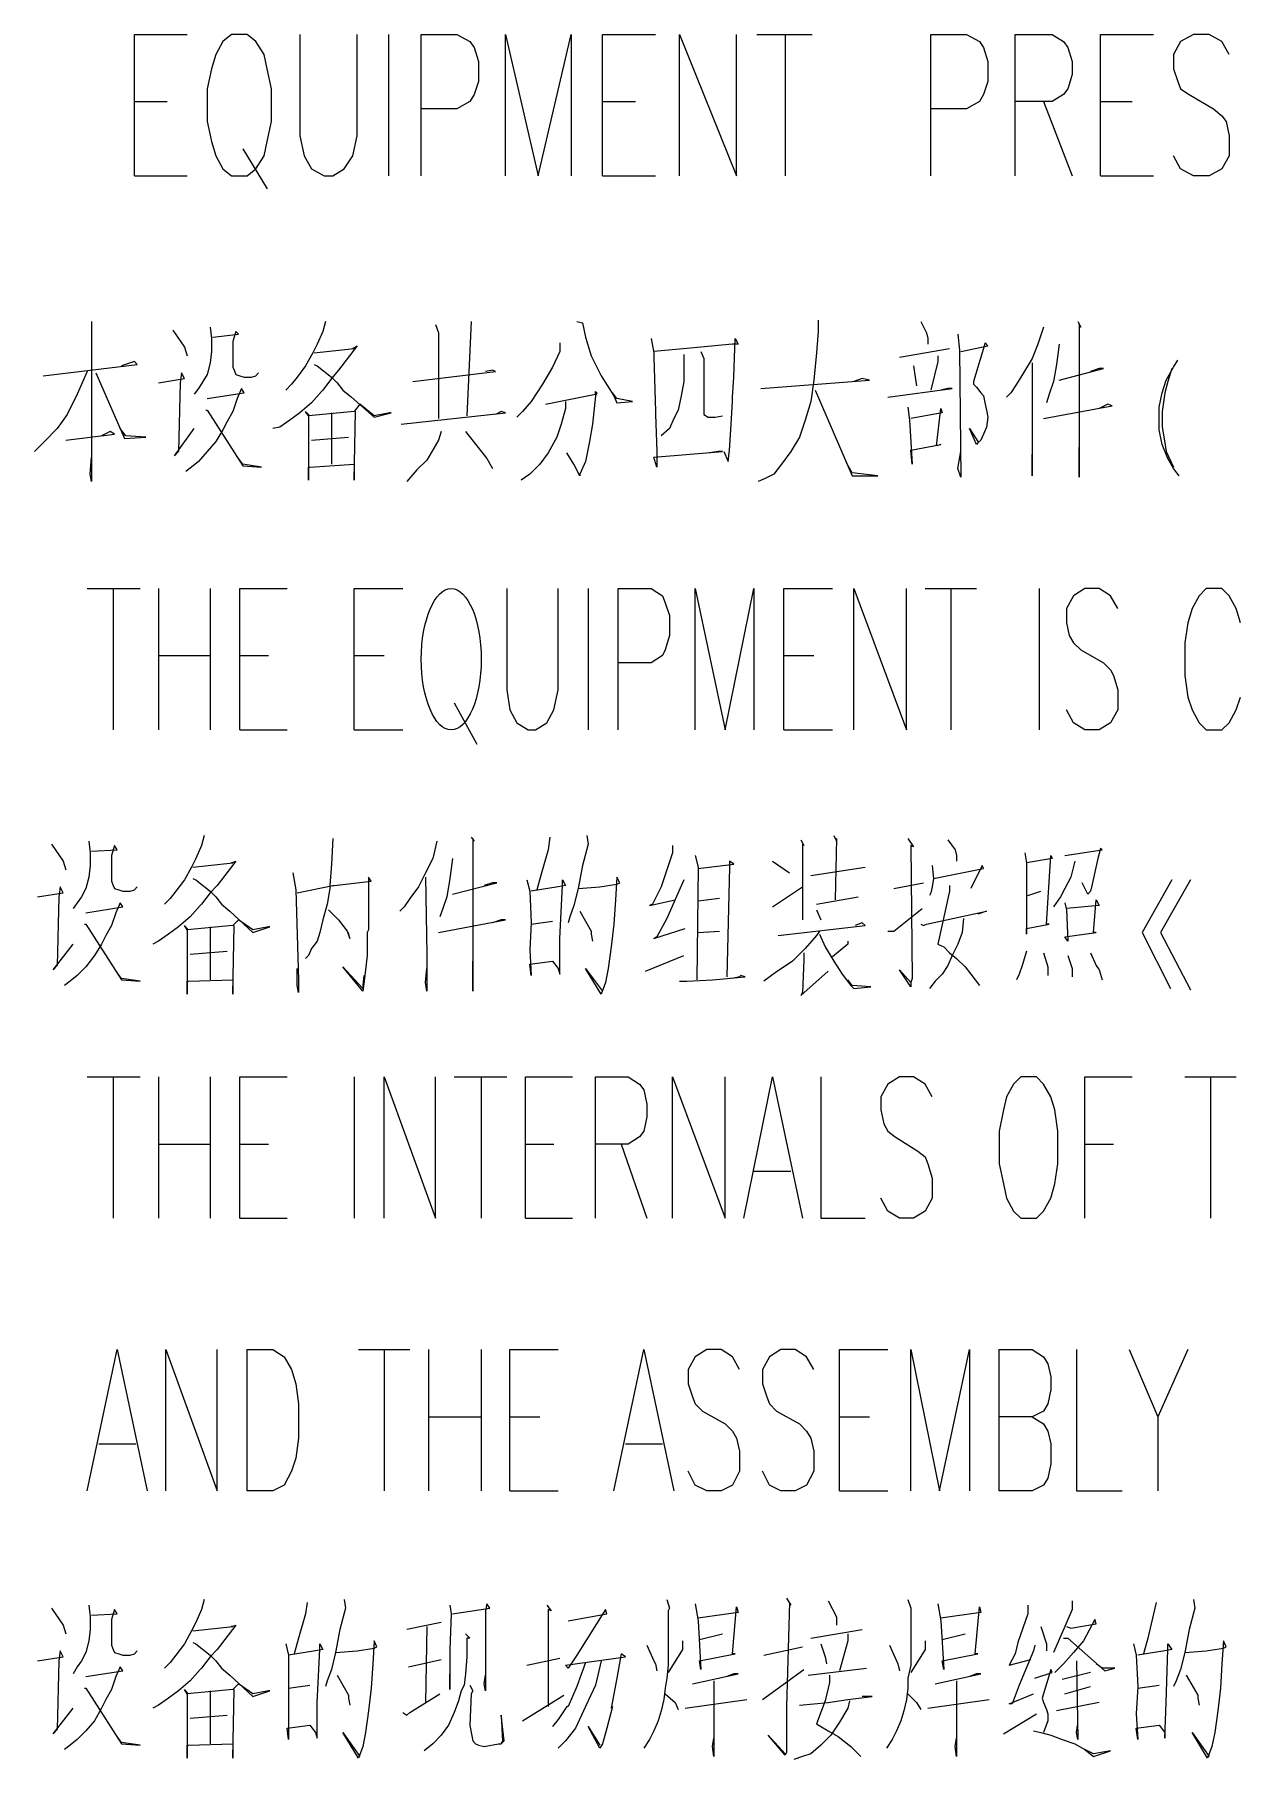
# Model space of a CAD drawing. Header units: millimetres. Extents: x 0 to 588, y 0 to 874.
# Drawn here: x 460.69 to 478.58, y 581.57 to 607.14 of the extents above; entities that cross this region are included whole.
import ezdxf

# ---------------------------------------------------------------- set-up
doc = ezdxf.new("R2010")
doc.units = ezdxf.units.MM
doc.layers.get('0').update_dxf_attribs({"lineweight": 18})

msp = doc.modelspace()

# ---------------------------------------------------------------- linework, layer by layer
at = {"color": 0, "lineweight": 0}
for points in [[(462.174, 605.049), (462.174, 607.144), (462.957, 607.144)], [(464.63, 607.144), (464.63, 605.642), (464.693, 605.346), (464.799, 605.155), (464.989, 605.049), (465.116, 605.049), (465.286, 605.155), (465.413, 605.346), (465.476, 605.642), (465.476, 607.144)], [(465.942, 607.144), (465.942, 605.049)], [(466.429, 605.049), (466.429, 607.144), (466.958, 607.144), (467.148, 607.039), (467.212, 606.954), (467.275, 606.742), (467.275, 606.446), (467.212, 606.256), (467.148, 606.15), (466.958, 606.044), (466.429, 606.044)], [(467.678, 605.049), (467.678, 607.144), (468.164, 605.049), (468.651, 607.144), (468.651, 605.049)], [(469.117, 605.049), (469.117, 607.144), (469.9, 607.144)], [(470.26, 605.049), (470.26, 607.144), (471.106, 605.049), (471.106, 607.144)], [(471.403, 607.144), (472.228, 607.144)], [(471.826, 607.144), (471.826, 605.049)], [(473.985, 605.049), (473.985, 607.144), (474.514, 607.144), (474.705, 607.039), (474.768, 606.954), (474.832, 606.742), (474.832, 606.446), (474.768, 606.256), (474.705, 606.15), (474.514, 606.044), (473.985, 606.044)], [(475.234, 605.049), (475.234, 607.144), (475.784, 607.144), (475.954, 607.039), (476.017, 606.954), (476.081, 606.742), (476.081, 606.552), (476.017, 606.34), (475.954, 606.256), (475.784, 606.15), (475.234, 606.15)], [(476.504, 605.049), (476.504, 607.144), (477.287, 607.144)], [(478.409, 606.848), (478.303, 607.039), (478.113, 607.144), (477.88, 607.144), (477.689, 607.039), (477.584, 606.848), (477.584, 606.637), (477.647, 606.446), (477.689, 606.34), (477.816, 606.256), (478.176, 606.044), (478.303, 605.938), (478.367, 605.854), (478.409, 605.642), (478.409, 605.346), (478.303, 605.155), (478.113, 605.049), (477.88, 605.049), (477.689, 605.155), (477.584, 605.346)], [(462.174, 606.15), (462.661, 606.15)], [(469.117, 606.15), (469.604, 606.15)], [(475.657, 606.15), (476.081, 605.049)], [(476.504, 606.15), (476.97, 606.15)], [(463.783, 605.451), (464.143, 604.858)], [(462.174, 605.049), (462.957, 605.049)], [(469.117, 605.049), (469.9, 605.049)], [(476.504, 605.049), (477.287, 605.049)], [(461.539, 602.89), (461.539, 600.519), (461.518, 600.625), (461.539, 600.879)], [(462.746, 602.763), (462.915, 602.509), (462.957, 602.382)], [(463.296, 602.806), (463.317, 602.636), (463.317, 602.446), (463.296, 602.276), (463.254, 602.107), (463.19, 602.001), (463.127, 601.895), (463.063, 601.811)], [(463.338, 602.657), (463.719, 602.7), (463.677, 602.742), (463.635, 602.594), (463.635, 602.212), (463.656, 602.17), (463.677, 602.107), (463.74, 602.086), (463.804, 602.065), (463.91, 602.065), (463.973, 602.086), (464.016, 602.128)], [(465.01, 602.89), (464.968, 602.742), (464.884, 602.552), (464.82, 602.424), (464.714, 602.234), (464.587, 602.065), (464.502, 601.959), (464.418, 601.874)], [(466.64, 602.848), (466.683, 602.721), (466.683, 601.451)], [(467.17, 602.89), (467.106, 601.493)], [(468.736, 602.89), (468.82, 602.869), (468.863, 602.657), (468.947, 602.382), (469.096, 602.086), (469.286, 601.789), (469.329, 601.683), (469.561, 601.705), (469.329, 601.747), (469.265, 601.832)], [(472.313, 602.911), (472.313, 602.742), (472.292, 602.424), (472.25, 602.022), (472.207, 601.705), (472.123, 601.43), (472.038, 601.176), (471.911, 600.964), (471.784, 600.794), (471.657, 600.625), (471.53, 600.562), (471.424, 600.519)], [(473.837, 602.89), (473.922, 602.721), (473.943, 602.636), (473.943, 602.552)], [(474.387, 602.7), (474.409, 602.467), (474.43, 600.583), (474.387, 600.71), (474.43, 600.964)], [(475.657, 602.806), (475.573, 602.552), (475.488, 602.34), (475.361, 602.128), (475.255, 601.959), (475.171, 601.832), (475.107, 601.768)], [(476.165, 602.89), (476.208, 602.806), (476.187, 602.848), (476.187, 600.583), (476.187, 601.028)], [(464.841, 602.424), (465.434, 602.488), (465.413, 602.488), (465.476, 602.53), (465.201, 602.17), (465.095, 602.043), (464.968, 601.874), (464.947, 601.853), (464.799, 601.683), (464.63, 601.535), (464.481, 601.43), (464.333, 601.323), (464.227, 601.303)], [(468.482, 602.573), (468.482, 602.446), (468.376, 602.212), (468.228, 601.959), (468.058, 601.705), (467.932, 601.557), (467.847, 601.472)], [(469.837, 602.636), (469.879, 602.424), (469.879, 602.361), (469.9, 601.557), (469.9, 601.514), (469.921, 600.964), (469.921, 600.731), (469.879, 600.879), (470.895, 600.964), (470.831, 600.964), (470.704, 600.943)], [(470.916, 600.964), (470.979, 600.816), (471.001, 600.985), (471.022, 601.282), (471.043, 601.705), (471.043, 601.768), (471.064, 602.065), (471.085, 602.636), (471.128, 602.552), (471.043, 602.552), (470.366, 602.488), (469.879, 602.446)], [(470.577, 602.446), (470.62, 602.34), (470.62, 601.514), (470.683, 601.472), (470.789, 601.472), (470.895, 601.493)], [(473.519, 602.361), (474.26, 602.488)], [(474.43, 602.446), (474.832, 602.53), (474.789, 602.573), (474.62, 602.001), (474.62, 601.959), (474.663, 601.917), (474.726, 601.832), (474.768, 601.789), (474.789, 601.663), (474.811, 601.578), (474.832, 601.472), (474.811, 601.323), (474.768, 601.218), (474.726, 601.133), (474.684, 601.091), (474.663, 601.069), (474.557, 601.303), (474.684, 601.112), (474.705, 601.112)], [(475.89, 602.552), (475.848, 602.255), (475.805, 602.001), (475.742, 601.811), (475.7, 601.683)], [(460.82, 602.086), (462.216, 602.255), (462.174, 602.297), (461.984, 602.234)], [(464.841, 602.255), (464.884, 602.234), (465.095, 602.065), (465.18, 601.98), (465.264, 601.874), (465.392, 601.768), (465.73, 601.472), (465.984, 601.535), (465.963, 601.535), (465.73, 601.493), (465.519, 601.663), (465.434, 601.557), (464.757, 601.493), (464.714, 601.557), (464.757, 601.514), (464.757, 600.54), (464.757, 600.731), (464.778, 600.731), (465.434, 600.774), (465.434, 600.54), (465.455, 601.557)], [(466.302, 602.001), (467.529, 602.149), (467.487, 602.17), (467.381, 602.149)], [(470.323, 602.403), (470.323, 602.001), (470.281, 601.789), (470.239, 601.578), (470.175, 601.451), (470.112, 601.303), (469.985, 601.197)], [(473.731, 602.234), (473.752, 602.065), (473.774, 601.938)], [(474.091, 602.382), (474.091, 602.297), (473.985, 601.874)], [(475.488, 602.276), (475.488, 600.604), (475.488, 600.922)], [(475.89, 602.022), (476.546, 602.192), (476.483, 602.192), (476.356, 602.149)], [(477.668, 600.604), (477.584, 600.71), (477.499, 600.858), (477.414, 601.069), (477.372, 601.282), (477.372, 601.62), (477.414, 601.832), (477.478, 602.022), (477.584, 602.212), (477.647, 602.319)], [(477.562, 602.192), (477.499, 602.001), (477.457, 601.832), (477.414, 601.557), (477.414, 601.323), (477.457, 601.091), (477.478, 600.964), (477.584, 600.731)], [(461.476, 602.149), (461.327, 601.811), (461.179, 601.514), (461.031, 601.303), (460.841, 601.112), (460.692, 600.964)], [(461.603, 602.128), (462.026, 601.154), (462.344, 601.176), (462.047, 601.197), (461.962, 601.303)], [(462.534, 601.98), (462.915, 602.043), (462.873, 602.128), (462.851, 601.98), (462.83, 600.964), (462.767, 600.9), (463.063, 601.303)], [(471.466, 601.895), (473.075, 602.022), (472.969, 602.043), (472.842, 602.001)], [(463.254, 601.747), (463.804, 601.832), (463.762, 601.895), (463.698, 601.747), (463.635, 601.557), (463.55, 601.409), (463.486, 601.282), (463.381, 601.112), (463.254, 600.964), (463.127, 600.816), (463.021, 600.731), (462.936, 600.668)], [(468.567, 601.705), (468.567, 601.599), (468.503, 601.366), (468.44, 601.176), (468.312, 600.943), (468.185, 600.774), (468.037, 600.625), (467.91, 600.54)], [(468.27, 601.663), (469.011, 601.811), (469.011, 601.853), (469.032, 601.832), (469.011, 601.789), (468.969, 601.366), (468.926, 601.112), (468.863, 600.816), (468.778, 600.625), (468.778, 600.604), (468.693, 600.774), (468.588, 600.943)], [(472.271, 601.874), (472.821, 600.604), (473.202, 600.604), (472.821, 600.646), (472.736, 600.794)], [(473.35, 601.768), (474.303, 601.895), (474.239, 601.895), (474.133, 601.874)], [(475.657, 601.451), (476.673, 601.641), (476.61, 601.663), (476.483, 601.599)], [(463.233, 601.578), (463.254, 601.578), (463.783, 600.752), (464.058, 600.731), (463.783, 600.774), (463.719, 600.858)], [(465.095, 601.535), (465.095, 600.774)], [(466.132, 601.366), (467.678, 601.535), (467.614, 601.557), (467.529, 601.514)], [(473.647, 601.62), (473.668, 601.43), (473.71, 600.774), (473.689, 600.985), (474.133, 601.069), (474.07, 601.049), (474.133, 601.599), (474.154, 601.535), (473.689, 601.451)], [(461.158, 601.133), (461.878, 601.218), (461.814, 601.26), (461.687, 601.197)], [(464.799, 601.133), (465.349, 601.176)], [(466.725, 601.26), (466.683, 601.133), (466.513, 600.837), (466.365, 600.689), (466.217, 600.519)], [(467.085, 601.26), (467.402, 600.858), (467.487, 600.71)], [(461.476, 598.932), (462.259, 598.932)], [(461.857, 598.932), (461.857, 596.836)], [(462.534, 598.932), (462.534, 596.836)], [(463.296, 598.932), (463.296, 596.836)], [(463.74, 596.836), (463.74, 598.932), (464.439, 598.932)], [(465.434, 596.836), (465.434, 598.932), (466.154, 598.932)], [(467.699, 598.932), (467.699, 597.429), (467.741, 597.133), (467.847, 596.942), (468.016, 596.836), (468.122, 596.836), (468.291, 596.942), (468.397, 597.133), (468.461, 597.429), (468.461, 598.932)], [(468.905, 598.932), (468.905, 596.836)], [(469.35, 596.836), (469.35, 598.932), (469.837, 598.932), (470.006, 598.826), (470.048, 598.72), (470.112, 598.53), (470.112, 598.234), (470.048, 598.022), (470.006, 597.937), (469.837, 597.831), (469.35, 597.831)], [(470.493, 596.836), (470.493, 598.932), (470.937, 596.836), (471.361, 598.932), (471.361, 596.836)], [(471.805, 596.836), (471.805, 598.932), (472.525, 598.932)], [(472.842, 596.836), (472.842, 598.932), (473.625, 596.836), (473.625, 598.932)], [(473.901, 598.932), (474.663, 598.932)], [(474.281, 598.932), (474.281, 596.836)], [(475.594, 598.932), (475.594, 596.836)], [(476.758, 598.636), (476.652, 598.826), (476.483, 598.932), (476.271, 598.932), (476.102, 598.826), (475.996, 598.636), (475.996, 598.424), (476.038, 598.234), (476.102, 598.128), (476.208, 598.022), (476.546, 597.831), (476.652, 597.726), (476.695, 597.641), (476.758, 597.429), (476.758, 597.133), (476.652, 596.942), (476.483, 596.836), (476.271, 596.836), (476.102, 596.942), (475.996, 597.133)], [(478.578, 598.424), (478.515, 598.636), (478.409, 598.826), (478.303, 598.932), (478.07, 598.932), (477.964, 598.826), (477.859, 598.636), (477.795, 598.424), (477.753, 598.128), (477.753, 597.641), (477.795, 597.323), (477.859, 597.133), (477.964, 596.942), (478.07, 596.836), (478.303, 596.836), (478.409, 596.942), (478.515, 597.133), (478.578, 597.323)], [(462.534, 597.937), (463.296, 597.937)], [(463.74, 597.937), (464.164, 597.937)], [(465.434, 597.937), (465.878, 597.937)], [(471.805, 597.937), (472.25, 597.937)], [(466.916, 597.239), (467.254, 596.625)], [(463.74, 596.836), (464.439, 596.836)], [(465.434, 596.836), (466.154, 596.836)], [(471.805, 596.836), (472.525, 596.836)], [(463.211, 595.27), (463.169, 595.122), (463.084, 594.932), (463.021, 594.804), (462.915, 594.614), (462.788, 594.445), (462.703, 594.339), (462.619, 594.254)], [(468.884, 595.27), (468.905, 595.143), (468.82, 594.826), (468.757, 594.487), (468.693, 594.233), (468.63, 594.064), (468.609, 593.979)], [(472.546, 595.27), (472.588, 595.186), (472.588, 595.228), (472.567, 594.318)], [(460.947, 595.143), (461.116, 594.889), (461.158, 594.762)], [(461.497, 595.186), (461.518, 595.016), (461.518, 594.826), (461.497, 594.656), (461.454, 594.487), (461.391, 594.36), (461.327, 594.275), (461.264, 594.19)], [(461.539, 595.037), (461.92, 595.058), (461.878, 595.122), (461.836, 594.974), (461.836, 594.593), (461.857, 594.529), (461.878, 594.487), (461.941, 594.466), (462.005, 594.445), (462.111, 594.445), (462.174, 594.466), (462.216, 594.508)], [(465.116, 595.228), (465.095, 594.847), (465.074, 594.529), (465.074, 594.487), (465.032, 594.254), (464.968, 594.021), (464.926, 593.831), (464.884, 593.704), (464.799, 593.598), (464.757, 593.492), (464.714, 593.45)], [(466.661, 595.186), (466.598, 594.932), (466.492, 594.719), (466.386, 594.508), (466.259, 594.339), (466.175, 594.212), (466.111, 594.148)], [(467.17, 595.249), (467.212, 595.186), (467.191, 595.228), (467.191, 592.963), (467.191, 593.408)], [(468.334, 595.249), (468.312, 595.058), (468.207, 594.699), (468.143, 594.466)], [(470.154, 595.122), (470.154, 595.016), (469.985, 594.508), (469.858, 594.254), (469.815, 594.233), (470.196, 594.318)], [(472.059, 595.207), (472.101, 595.122), (472.08, 595.143), (472.08, 594.021)], [(473.647, 595.228), (473.731, 595.101), (473.689, 595.122), (473.71, 593.154), (473.689, 593.09), (473.689, 593.027), (473.519, 593.28), (473.689, 593.09)], [(474.239, 595.207), (474.345, 595.058), (474.366, 594.974), (474.366, 594.889)], [(475.382, 595.016), (475.403, 594.868), (475.403, 593.81), (475.403, 593.894), (475.742, 593.958), (475.7, 593.958), (475.763, 594.974), (475.784, 594.932), (475.403, 594.868)], [(475.975, 594.974), (476.525, 595.058), (476.504, 595.08), (476.462, 594.932), (476.377, 594.551), (476.356, 594.445), (476.313, 594.402), (476.229, 594.572)], [(463.042, 594.804), (463.635, 594.868), (463.613, 594.868), (463.677, 594.889), (463.402, 594.529), (463.296, 594.423), (463.169, 594.254), (463.148, 594.233), (463, 594.064), (462.83, 593.915), (462.682, 593.81), (462.534, 593.704), (462.449, 593.661)], [(466.894, 594.932), (466.852, 594.635), (466.81, 594.36), (466.746, 594.19), (466.704, 594.064)], [(470.493, 594.974), (470.535, 594.804), (470.514, 593.132)], [(470.535, 594.783), (471.064, 594.847), (471.001, 594.889), (471.001, 594.804), (470.958, 593.175)], [(471.636, 594.889), (471.89, 594.719)], [(472.207, 594.678), (473.012, 594.804)], [(474.006, 594.826), (474.027, 594.635), (474.006, 594.508), (473.985, 594.423), (473.964, 594.381)], [(474.027, 594.635), (474.768, 594.783), (474.747, 594.826), (474.578, 594.487)], [(476.123, 594.889), (476.06, 594.656), (475.975, 594.487), (475.911, 594.36), (475.805, 594.212)], [(460.735, 594.36), (461.116, 594.423), (461.074, 594.508), (461.052, 594.36), (461.031, 593.344), (460.968, 593.28), (461.264, 593.661)], [(463.042, 594.635), (463.084, 594.614), (463.296, 594.445), (463.381, 594.36), (463.465, 594.254), (463.592, 594.148), (463.931, 593.831), (464.185, 593.915), (464.164, 593.915), (463.931, 593.873), (463.719, 594.021), (463.635, 593.937), (462.957, 593.873), (462.915, 593.937), (462.957, 593.894), (462.957, 592.921), (462.957, 593.111), (462.978, 593.111), (463.635, 593.132), (463.635, 592.921), (463.656, 593.937)], [(464.524, 594.719), (464.566, 594.466), (464.608, 593.132), (464.608, 592.942), (464.587, 593.048), (464.587, 593.302)], [(464.587, 594.423), (465.116, 594.529), (465.137, 594.529), (465.688, 594.593), (465.646, 594.656), (465.646, 593.873), (465.624, 593.831), (465.624, 593.492), (465.603, 593.28), (465.582, 593.111), (465.561, 592.963), (465.264, 593.323), (465.561, 593.005), (465.582, 593.196)], [(466.492, 594.656), (466.513, 593.513), (466.513, 592.963), (466.492, 593.09), (466.513, 593.302)], [(466.894, 594.402), (467.55, 594.572), (467.487, 594.572), (467.36, 594.529)], [(467.995, 594.614), (468.037, 594.445), (468.058, 593.979), (468.037, 593.577), (468.058, 593.196), (468.037, 593.365), (468.376, 593.408), (468.461, 593.302), (468.482, 593.217), (468.482, 593.746), (468.524, 594.529), (468.524, 594.614), (468.567, 594.529), (468.461, 594.508), (468.058, 594.445)], [(468.757, 594.487), (469.075, 594.508), (469.329, 594.551), (469.371, 594.572), (469.329, 594.656), (469.307, 594.318), (469.286, 593.958), (469.244, 593.619), (469.202, 593.302), (469.159, 593.09), (469.096, 592.921), (468.863, 593.302), (469.117, 592.963)], [(470.323, 594.614), (470.069, 594.043), (469.921, 593.767), (469.879, 593.746), (470.344, 593.894)], [(471.636, 594.212), (472.08, 594.508)], [(473.435, 594.487), (473.879, 594.572)], [(474.26, 594.529), (474.26, 594.445), (474.091, 593.661), (474.176, 593.619), (474.26, 593.534), (474.366, 593.45), (474.493, 593.323), (474.578, 593.217), (474.641, 593.132), (474.705, 593.048)], [(477.562, 594.614), (477.118, 593.831), (477.541, 593.005)], [(477.837, 594.614), (477.393, 593.831), (477.837, 592.984)], [(461.454, 594.127), (462.005, 594.212), (461.962, 594.275), (461.899, 594.127), (461.836, 593.937), (461.751, 593.788), (461.687, 593.661), (461.582, 593.492), (461.454, 593.323), (461.327, 593.196), (461.222, 593.111), (461.137, 593.048)], [(470.853, 594.339), (470.535, 594.297)], [(472.292, 594.254), (472.906, 594.36)], [(475.425, 594.381), (475.615, 594.445)], [(475.975, 594.275), (475.996, 594.169), (476.017, 593.704), (475.975, 593.767), (476.44, 593.831), (476.398, 593.831), (476.44, 594.318), (476.483, 594.233), (475.996, 594.19)], [(465.053, 594.169), (465.201, 594.021), (465.328, 593.852), (465.37, 593.746), (465.349, 593.831)], [(466.683, 593.831), (467.678, 594.021), (467.614, 594.021), (467.487, 593.979)], [(468.058, 593.958), (468.376, 594)], [(468.778, 594.148), (468.947, 593.852), (468.947, 593.81), (468.969, 593.704)], [(471.72, 593.788), (473.012, 593.937), (472.969, 593.979), (472.863, 593.937)], [(472.292, 594.169), (472.355, 594.021)], [(473.35, 593.852), (473.435, 593.852), (473.858, 594.19)], [(473.837, 593.958), (473.879, 593.937), (473.922, 593.958), (474.811, 594.148), (474.684, 594.106)], [(474.472, 594.043), (474.451, 593.831), (474.387, 593.661), (474.303, 593.492), (474.239, 593.344), (474.154, 593.217), (474.049, 593.111), (473.964, 593.005)], [(461.433, 593.958), (461.454, 593.958), (461.984, 593.132), (462.259, 593.111), (461.984, 593.154), (461.92, 593.238)], [(463.296, 593.915), (463.296, 593.132)], [(470.535, 593.831), (470.853, 593.852)], [(472.334, 593.852), (472.292, 593.788), (472.123, 593.598), (471.932, 593.408), (471.678, 593.238), (471.509, 593.111)], [(472.334, 593.81), (472.419, 593.619), (472.546, 593.408), (472.673, 593.217), (472.8, 593.048), (472.842, 593.005), (473.096, 593.027), (472.821, 593.048), (472.757, 593.132)], [(463, 593.513), (463.55, 593.556)], [(469.752, 593.259), (470.323, 593.492)], [(472.101, 593.534), (472.101, 593.429), (472.08, 592.942), (472.059, 592.899), (472.461, 593.259)], [(472.757, 593.704), (472.757, 593.661), (472.525, 593.471)], [(475.403, 593.556), (475.34, 593.344), (475.298, 593.217), (475.255, 593.132)], [(475.657, 593.534), (475.721, 593.323), (475.721, 593.196)], [(476.017, 593.492), (476.081, 593.302), (476.081, 593.175)], [(476.356, 593.534), (476.44, 593.344), (476.483, 593.28), (476.525, 593.132)], [(470.26, 593.111), (470.366, 593.111), (470.747, 593.132), (471.233, 593.175), (471.17, 593.196), (471.149, 593.175), (471.043, 593.154)], [(461.476, 591.693), (462.259, 591.693)], [(461.857, 591.693), (461.857, 589.597)], [(462.534, 591.693), (462.534, 589.597)], [(463.296, 591.693), (463.296, 589.597)], [(463.74, 589.597), (463.74, 591.693), (464.439, 591.693)], [(465.434, 591.693), (465.434, 589.597)], [(465.878, 589.597), (465.878, 591.693), (466.64, 589.597), (466.64, 591.693)], [(466.916, 591.693), (467.699, 591.693)], [(467.318, 591.693), (467.318, 589.597)], [(467.974, 589.597), (467.974, 591.693), (468.672, 591.693)], [(469.011, 589.597), (469.011, 591.693), (469.498, 591.693), (469.667, 591.587), (469.731, 591.503), (469.773, 591.291), (469.773, 591.1), (469.731, 590.889), (469.667, 590.804), (469.498, 590.698), (469.011, 590.698)], [(470.154, 589.597), (470.154, 591.693), (470.937, 589.597), (470.937, 591.693)], [(471.212, 589.597), (471.636, 591.693), (472.08, 589.597)], [(472.355, 591.693), (472.355, 589.597), (473.012, 589.597)], [(474.006, 591.397), (473.901, 591.587), (473.731, 591.693), (473.519, 591.693), (473.35, 591.587), (473.244, 591.397), (473.244, 591.206), (473.287, 590.995), (473.35, 590.889), (473.456, 590.804), (473.795, 590.592), (473.901, 590.508), (473.943, 590.402), (474.006, 590.19), (474.006, 589.894), (473.901, 589.703), (473.731, 589.597), (473.519, 589.597), (473.35, 589.703), (473.244, 589.894)], [(476.271, 589.597), (476.271, 591.693), (476.97, 591.693)], [(477.753, 591.693), (478.515, 591.693)], [(478.134, 591.693), (478.134, 589.597)], [(462.534, 590.698), (463.296, 590.698)], [(463.74, 590.698), (464.164, 590.698)], [(467.974, 590.698), (468.397, 590.698)], [(469.392, 590.698), (469.773, 589.597)], [(476.271, 590.698), (476.695, 590.698)], [(471.361, 590.296), (471.911, 590.296)], [(463.74, 589.597), (464.439, 589.597)], [(467.974, 589.597), (468.672, 589.597)], [(461.476, 585.555), (461.92, 587.65), (462.365, 585.555)], [(462.64, 585.555), (462.64, 587.65), (463.402, 585.555), (463.402, 587.65)], [(465.497, 587.65), (466.259, 587.65)], [(465.878, 587.65), (465.878, 585.555)], [(466.534, 587.65), (466.534, 585.555)], [(467.318, 587.65), (467.318, 585.555)], [(467.741, 585.555), (467.741, 587.65), (468.461, 587.65)], [(469.286, 585.555), (469.731, 587.65), (470.175, 585.555)], [(471.149, 587.354), (471.043, 587.544), (470.874, 587.65), (470.662, 587.65), (470.493, 587.544), (470.387, 587.354), (470.387, 587.142), (470.45, 586.952), (470.493, 586.846), (470.599, 586.74), (470.937, 586.549), (471.043, 586.444), (471.106, 586.337), (471.149, 586.147), (471.149, 585.851), (471.043, 585.639), (470.874, 585.555), (470.662, 585.555), (470.493, 585.639), (470.387, 585.851)], [(472.25, 587.354), (472.144, 587.544), (471.974, 587.65), (471.763, 587.65), (471.593, 587.544), (471.488, 587.354), (471.488, 587.142), (471.551, 586.952), (471.593, 586.846), (471.699, 586.74), (472.038, 586.549), (472.144, 586.444), (472.207, 586.337), (472.25, 586.147), (472.25, 585.851), (472.144, 585.639), (471.974, 585.555), (471.763, 585.555), (471.593, 585.639), (471.488, 585.851)], [(472.63, 585.555), (472.63, 587.65), (473.35, 587.65)], [(473.689, 585.555), (473.689, 587.65), (474.112, 585.555), (474.557, 587.65), (474.557, 585.555)], [(475.001, 585.555), (475.001, 587.65), (475.488, 587.65), (475.657, 587.544), (475.721, 587.438), (475.763, 587.248), (475.763, 587.058), (475.721, 586.846), (475.657, 586.74), (475.488, 586.655), (475.001, 586.655)], [(476.144, 587.65), (476.144, 585.555), (476.822, 585.555)], [(476.927, 587.65), (477.351, 586.655), (477.351, 585.555)], [(477.795, 587.65), (477.351, 586.655)], [(466.534, 586.655), (467.318, 586.655)], [(467.741, 586.655), (468.185, 586.655)], [(472.63, 586.655), (473.075, 586.655)], [(475.488, 586.655), (475.657, 586.549), (475.721, 586.444), (475.763, 586.253), (475.763, 585.957), (475.721, 585.745), (475.657, 585.639), (475.488, 585.555), (475.001, 585.555)], [(461.645, 586.253), (462.195, 586.253)], [(469.455, 586.253), (470.006, 586.253)], [(467.741, 585.555), (468.461, 585.555)], [(472.63, 585.555), (473.35, 585.555)], [(460.947, 583.819), (461.116, 583.565), (461.158, 583.438)], [(461.497, 583.861), (461.518, 583.692), (461.518, 583.501), (461.497, 583.332), (461.454, 583.162), (461.391, 583.036), (461.327, 582.951), (461.264, 582.845)], [(461.539, 583.713), (461.92, 583.734), (461.878, 583.798), (461.836, 583.65), (461.836, 583.269), (461.857, 583.205), (461.878, 583.162), (461.941, 583.142), (462.005, 583.12), (462.111, 583.12), (462.174, 583.142), (462.216, 583.184)], [(463.211, 583.946), (463.169, 583.798), (463.084, 583.607), (463.021, 583.48), (462.915, 583.29), (462.788, 583.12), (462.703, 583.015), (462.619, 582.93)], [(464.735, 583.904), (464.714, 583.734), (464.608, 583.375), (464.545, 583.142)], [(465.286, 583.946), (465.307, 583.819), (465.222, 583.501), (465.159, 583.162), (465.095, 582.909), (465.032, 582.74), (465.01, 582.655)], [(466.852, 583.861), (466.873, 583.734), (466.852, 583.205), (466.852, 582.612), (466.852, 582.845)], [(466.894, 583.734), (467.445, 583.819), (467.402, 583.883), (467.381, 583.777), (467.381, 582.591), (467.36, 582.697), (467.381, 582.824)], [(468.291, 583.861), (468.355, 583.777), (468.312, 583.798), (468.312, 582.359)], [(468.609, 583.629), (469.18, 583.734), (469.159, 583.798), (468.736, 583.12), (468.609, 582.93), (468.567, 582.972), (469.455, 583.099), (469.392, 583.142), (469.329, 582.782), (469.244, 582.337), (469.265, 582.359), (469.18, 582.041), (469.117, 581.808), (469.075, 581.745), (468.905, 582.062), (469.075, 581.787)], [(470.069, 583.946), (470.112, 583.819), (470.091, 583.777), (470.091, 582.972), (470.069, 582.782), (470.048, 582.633), (470.027, 582.464), (469.985, 582.295), (469.942, 582.147), (469.879, 581.999), (469.815, 581.872), (469.731, 581.745)], [(470.493, 583.883), (470.535, 583.629), (470.577, 582.909), (470.556, 583.036), (471.085, 583.142), (471.043, 583.142), (471.106, 583.84), (471.128, 583.755), (470.535, 583.671)], [(471.847, 583.967), (471.911, 583.861), (471.89, 583.904), (471.847, 582.359), (471.847, 581.681), (471.826, 581.639), (471.572, 581.935), (471.826, 581.66)], [(472.461, 583.925), (472.588, 583.692), (472.588, 583.565)], [(473.647, 583.946), (473.689, 583.819), (473.689, 582.972), (473.647, 582.782), (473.647, 582.633), (473.625, 582.464), (473.583, 582.295), (473.541, 582.147), (473.477, 581.999), (473.414, 581.872), (473.329, 581.745)], [(474.091, 583.883), (474.133, 583.629), (474.176, 582.909), (474.154, 583.036), (474.684, 583.142), (474.641, 583.142), (474.705, 583.84), (474.726, 583.755), (474.133, 583.671)], [(475.425, 583.861), (475.425, 583.734), (475.276, 583.311), (475.234, 583.142), (475.149, 582.972), (475.467, 583.057)], [(476.081, 583.925), (476.081, 583.798), (475.975, 583.544), (475.805, 583.162)], [(477.329, 583.904), (477.287, 583.734), (477.202, 583.375), (477.139, 583.142)], [(477.88, 583.946), (477.901, 583.819), (477.816, 583.501), (477.753, 583.162), (477.689, 582.909), (477.626, 582.74), (477.584, 582.655)], [(463.042, 583.48), (463.635, 583.544), (463.613, 583.544), (463.677, 583.565), (463.402, 583.205), (463.296, 583.099), (463.169, 582.93), (463.148, 582.909), (463, 582.74), (462.83, 582.591), (462.682, 582.486), (462.534, 582.38), (462.449, 582.337)], [(466.725, 583.607), (466.217, 583.501)], [(466.513, 583.544), (466.492, 582.422)], [(472.207, 583.375), (472.969, 583.501)], [(475.615, 583.544), (475.7, 583.29), (475.7, 583.184)], [(475.996, 583.544), (476.06, 583.523), (476.44, 583.586), (476.419, 583.65), (476.25, 583.332), (476.102, 583.162), (475.954, 582.994), (475.827, 582.866)], [(463.042, 583.311), (463.084, 583.29), (463.296, 583.12), (463.381, 583.036), (463.465, 582.93), (463.592, 582.824), (463.931, 582.507), (464.185, 582.591), (464.164, 582.591), (463.931, 582.549), (463.719, 582.697), (463.635, 582.612), (462.957, 582.549), (462.915, 582.612), (462.957, 582.57), (462.957, 581.596), (462.957, 581.787), (462.978, 581.787), (463.635, 581.808), (463.635, 581.596), (463.656, 582.612)], [(464.418, 583.29), (464.46, 583.12), (464.46, 581.872), (464.439, 582.041), (464.778, 582.083), (464.862, 581.977), (464.884, 581.893), (464.884, 582.422), (464.926, 583.205), (464.926, 583.29), (464.968, 583.205), (464.862, 583.184), (464.46, 583.12)], [(465.159, 583.162), (465.476, 583.184), (465.73, 583.226), (465.772, 583.247), (465.73, 583.332), (465.709, 582.994), (465.688, 582.633), (465.646, 582.295), (465.603, 581.977), (465.561, 581.766), (465.497, 581.596), (465.264, 581.977), (465.519, 581.618)], [(467.085, 583.438), (467.148, 583.375), (467.106, 583.375), (467.106, 583.099), (467.085, 582.845), (467.064, 582.676), (467.021, 582.591), (466.979, 582.443), (466.916, 582.274), (466.831, 582.083), (466.725, 581.935), (466.598, 581.808), (466.471, 581.702)], [(469.773, 583.269), (469.879, 583.036), (469.9, 582.994), (469.921, 582.888)], [(470.302, 583.332), (470.302, 583.205), (470.091, 582.866)], [(470.556, 583.353), (470.895, 583.438)], [(471.509, 583.12), (472.08, 583.247)], [(472.355, 583.29), (472.419, 583.099), (472.44, 582.994)], [(472.757, 583.438), (472.757, 583.332), (472.63, 582.888)], [(473.371, 583.269), (473.477, 583.036), (473.498, 582.994), (473.519, 582.888)], [(473.901, 583.332), (473.901, 583.205), (473.689, 582.866)], [(474.154, 583.353), (474.493, 583.438)], [(475.53, 583.269), (475.509, 583.184), (475.298, 582.676), (475.192, 582.401), (475.149, 582.401), (475.509, 582.549)], [(475.954, 583.375), (476.017, 583.375), (476.567, 582.888), (476.716, 582.93), (476.525, 582.93), (476.44, 582.994)], [(476.991, 583.29), (477.033, 583.12), (477.054, 582.655), (477.033, 582.253), (477.054, 581.872), (477.033, 582.041), (477.372, 582.083), (477.457, 581.977), (477.457, 581.893), (477.478, 582.422), (477.499, 583.205), (477.499, 583.29), (477.562, 583.205), (477.457, 583.184), (477.054, 583.12)], [(477.753, 583.162), (478.07, 583.184), (478.324, 583.226), (478.367, 583.247), (478.324, 583.332), (478.303, 582.994), (478.282, 582.633), (478.24, 582.295), (478.197, 581.977), (478.155, 581.766), (478.091, 581.596), (477.859, 581.977), (478.113, 581.618)], [(460.735, 583.036), (461.116, 583.099), (461.074, 583.184), (461.052, 583.036), (461.031, 582.019), (460.968, 581.956), (461.264, 582.337)], [(466.238, 582.951), (466.725, 583.057)], [(467.995, 582.972), (468.482, 583.078)], [(468.863, 583.015), (468.736, 582.655), (468.609, 582.359), (468.588, 582.359), (468.461, 582.168), (468.376, 582.062)], [(469.096, 583.036), (469.011, 582.676), (468.863, 582.359), (468.715, 582.041), (468.567, 581.851), (468.461, 581.745)], [(476.144, 583.036), (476.165, 581.872), (476.144, 581.977), (476.165, 582.104)], [(461.454, 582.803), (462.005, 582.888), (461.962, 582.951), (461.899, 582.803), (461.836, 582.612), (461.751, 582.464), (461.687, 582.337), (461.582, 582.147), (461.454, 581.999), (461.327, 581.872), (461.222, 581.787), (461.137, 581.723)], [(465.18, 582.824), (465.349, 582.528), (465.349, 582.486), (465.37, 582.38)], [(470.45, 582.697), (471.128, 582.845), (471.064, 582.845), (470.958, 582.803)], [(470.768, 582.74), (470.768, 581.618), (470.747, 581.766), (470.768, 581.893)], [(471.488, 582.464), (472.101, 582.909)], [(472.165, 582.824), (473.033, 582.93)], [(472.482, 582.824), (472.482, 582.718), (472.419, 582.443), (472.292, 582.104), (472.461, 581.999), (472.609, 581.914), (472.8, 581.766), (472.948, 581.618)], [(474.049, 582.697), (474.726, 582.845), (474.663, 582.845), (474.557, 582.803)], [(474.366, 582.74), (474.366, 581.618), (474.345, 581.766), (474.366, 581.893)], [(475.53, 582.782), (475.784, 582.866), (475.763, 582.909), (475.636, 582.486), (475.657, 582.422), (475.7, 582.316), (475.721, 582.253), (475.721, 582.147), (475.657, 581.977)], [(476.356, 582.866), (475.933, 582.761)], [(477.774, 582.824), (477.943, 582.528), (477.943, 582.486), (477.964, 582.38)], [(461.433, 582.633), (461.454, 582.633), (461.984, 581.808), (462.259, 581.787), (461.984, 581.829), (461.92, 581.914)], [(463.296, 582.591), (463.296, 581.808)], [(464.46, 582.633), (464.778, 582.676)], [(466.154, 582.274), (466.217, 582.231), (466.259, 582.274), (466.704, 582.549)], [(467.148, 582.676), (467.191, 582.591), (467.17, 582.549), (467.148, 582.083), (467.17, 581.977), (467.191, 581.851), (467.233, 581.808), (467.275, 581.787), (467.36, 581.766), (467.572, 581.808), (467.614, 581.808), (467.656, 581.851), (467.614, 582.231), (467.635, 581.851), (467.614, 581.808)], [(467.932, 582.147), (468.545, 582.528)], [(470.048, 582.549), (470.196, 582.422), (470.239, 582.316)], [(472.038, 582.38), (472.461, 582.422), (472.757, 582.464), (473.117, 582.507), (472.969, 582.507)], [(473.647, 582.549), (473.774, 582.422), (473.837, 582.316)], [(475.975, 582.549), (476.356, 582.655)], [(477.054, 582.633), (477.372, 582.676)], [(463, 582.189), (463.55, 582.231)], [(470.344, 582.337), (471.255, 582.464)], [(472.779, 582.443), (472.757, 582.337), (472.63, 582.126), (472.503, 581.935), (472.355, 581.787), (472.207, 581.66), (472.08, 581.618), (471.953, 581.575)], [(473.943, 582.337), (474.853, 582.464)], [(475.065, 581.956), (475.551, 582.253)], [(476.483, 582.422), (475.848, 582.295)], [(475.509, 581.999), (475.615, 581.977), (475.763, 581.935), (475.933, 581.872), (476.123, 581.808), (476.271, 581.723), (476.398, 581.618), (476.652, 581.702), (476.398, 581.66), (476.271, 581.723)]]:
    msp.add_lwpolyline(points, dxfattribs=at)
for points in [[(463.613, 607.144), (463.486, 607.039), (463.381, 606.848), (463.317, 606.637), (463.254, 606.34), (463.254, 605.854), (463.317, 605.557), (463.381, 605.346), (463.486, 605.155), (463.613, 605.049), (463.846, 605.049), (463.973, 605.155), (464.1, 605.346), (464.143, 605.557), (464.206, 605.854), (464.206, 606.34), (464.143, 606.637), (464.1, 606.848), (463.973, 607.039), (463.846, 607.144)], [(475.319, 591.693), (475.213, 591.587), (475.107, 591.397), (475.065, 591.206), (475.001, 590.889), (475.001, 590.402), (475.065, 590.106), (475.107, 589.894), (475.213, 589.703), (475.319, 589.597), (475.551, 589.597), (475.657, 589.703), (475.763, 589.894), (475.827, 590.106), (475.869, 590.402), (475.869, 590.889), (475.827, 591.206), (475.763, 591.397), (475.657, 591.587), (475.551, 591.693)], [(463.846, 585.555), (463.846, 587.65), (464.227, 587.65), (464.397, 587.544), (464.502, 587.354), (464.566, 587.142), (464.608, 586.846), (464.608, 586.337), (464.566, 586.042), (464.502, 585.851), (464.397, 585.639), (464.227, 585.555)]]:
    msp.add_lwpolyline(points, close=True, dxfattribs=at)
msp.add_ellipse((466.873, 597.884), major_axis=(0, 1.048), ratio=0.424171, dxfattribs=at)

doc.saveas('drawing.dxf')
